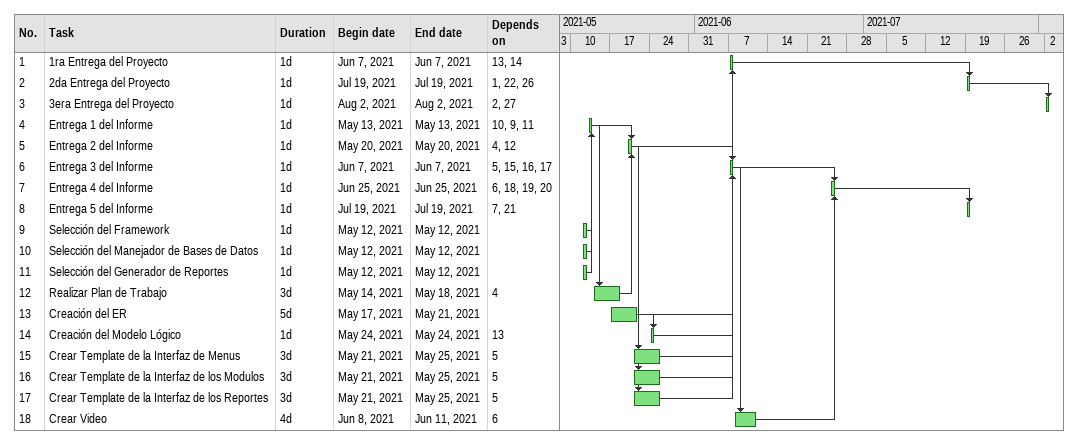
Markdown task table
| ID | Task | Duration | Start | Finish | Predecessors |
|---|---|---|---|---|---|
| 1 | 1ra Entrega del Proyecto | 1d | 2021-06-07 | 2021-06-07 | 13, 14 |
| 2 | 2da Entrega del Proyecto | 1d | 2021-07-19 | 2021-07-19 | 1, 22, 26 |
| 3 | 3era Entrega del Proyecto | 1d | 2021-08-02 | 2021-08-02 | 2, 27 |
| 4 | Entrega 1 del Informe | 1d | 2021-05-13 | 2021-05-13 | 10, 9, 11 |
| 5 | Entrega 2 del Informe | 1d | 2021-05-20 | 2021-05-20 | 4, 12 |
| 6 | Entrega 3 del Informe | 1d | 2021-06-07 | 2021-06-07 | 5, 15, 16, 17 |
| 7 | Entrega 4 del Informe | 1d | 2021-06-25 | 2021-06-25 | 6, 18, 19, 20 |
| 8 | Entrega 5 del Informe | 1d | 2021-07-19 | 2021-07-19 | 7, 21 |
| 9 | Selección del Framework | 1d | 2021-05-12 | 2021-05-12 |  |
| 10 | Selección del Manejador de Bases de Datos | 1d | 2021-05-12 | 2021-05-12 |  |
| 11 | Selección del Generador de Reportes | 1d | 2021-05-12 | 2021-05-12 |  |
| 12 | Realizar Plan de Trabajo | 3d | 2021-05-14 | 2021-05-18 | 4 |
| 13 | Creación del ER | 5d | 2021-05-17 | 2021-05-21 |  |
| 14 | Creación del Modelo Lógico | 1d | 2021-05-24 | 2021-05-24 | 13 |
| 15 | Crear Template de la Interfaz de Menus | 3d | 2021-05-21 | 2021-05-25 | 5 |
| 16 | Crear Template de la Interfaz de los Modulos | 3d | 2021-05-21 | 2021-05-25 | 5 |
| 17 | Crear Template de la Interfaz de los Reportes | 3d | 2021-05-21 | 2021-05-25 | 5 |
| 18 | Crear Video | 4d | 2021-06-08 | 2021-06-11 | 6 |
